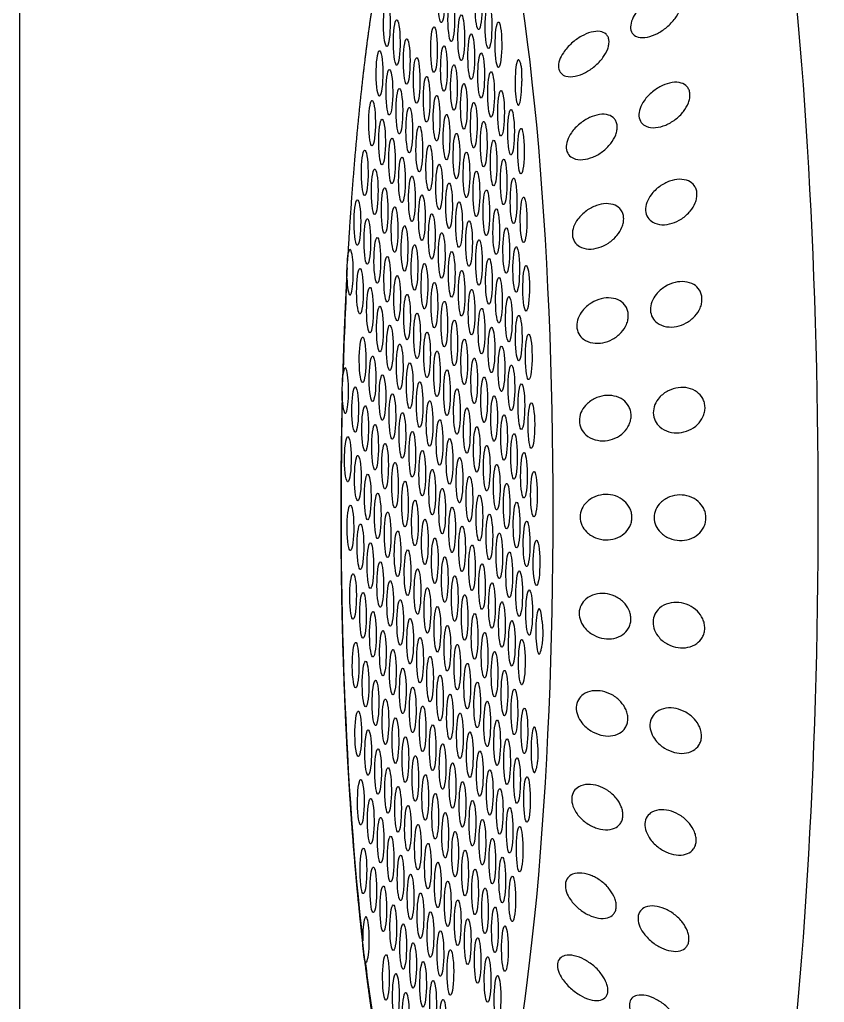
# Model space of a CAD drawing. Extents: x 408 to 498, y 628 to 778.
# Drawn here: x 470.498 to 472.11, y 688.678 to 690.647 of the extents above; entities that cross this region are included whole.
import ezdxf

# ---------------------------------------------------------------- set-up
doc = ezdxf.new("R2010")
doc.units = 0
doc.header["$MEASUREMENT"] = 0
doc.layers.add('1', color=4, linetype='Continuous')
doc.layers.add('JET', color=3, linetype='Continuous')

# ---------------------------------------------------------------- blocks, each defined once
blk = doc.blocks.new('SUCTION')
at = {"layer": '1'}
for centre, major_axis, start_param, end_param in [((0.0017, 0.059), (-0.0289, 1.8748), 3.141593, 6.283185), ((-0.4641, 0.0518), (-0.022, 1.427), 2.994561, 6.430217)]:
    blk.add_ellipse(centre, major_axis=major_axis, ratio=0.145722, start_param=start_param, end_param=end_param, dxfattribs=at)
at = {"layer": '1', "color": 3}
for centre, major_axis, start_param, end_param in [((-0.4961, 1.0753), (0.0007, -0.0455), 0.253665, 6.53685), ((-0.4213, 1.0624), (0.0007, -0.0455), 0.253665, 6.53685), ((-0.4756, 1.0378), (0.0007, -0.0455), 0.253665, 6.53685), ((-0.6046, 1.0259), (0.0007, -0.0455), 0.253665, 6.53685), ((-0.4008, 1.0249), (0.0007, -0.0455), 0.253665, 6.53685), ((-0.4551, 1.0002), (0.0007, -0.0455), 0.253665, 6.53685), ((-0.5841, 0.9884), (0.0007, -0.0455), 0.253665, 6.53685), ((-0.5093, 0.9755), (0.0007, -0.0455), 0.253665, 6.53685), ((-0.3803, 0.9873), (0.0007, -0.0455), 0.253665, 6.53685), ((-0.4345, 0.9626), (0.0007, -0.0455), 0.253665, 6.53685), ((-0.5636, 0.9508), (0.0007, -0.0455), 0.253665, 6.53685), ((-0.4888, 0.9379), (0.0007, -0.0455), 0.253665, 6.53685), ((-0.6178, 0.9261), (0.0007, -0.0455), 0.253665, 6.53685), ((-0.414, 0.9251), (0.0007, -0.0455), 0.253665, 6.53685), ((-0.5431, 0.9133), (0.0007, -0.0455), 0.253665, 6.53685), ((-0.4683, 0.9004), (0.0007, -0.0455), 0.253665, 6.53685), ((-0.3392, 0.9122), (0.0007, -0.0455), 2.883569, 7.913917), ((-0.5973, 0.8886), (0.0007, -0.0455), 0.253665, 6.53685), ((-0.5225, 0.8757), (0.0007, -0.0455), 0.253665, 6.53685), ((-0.3935, 0.8875), (0.0007, -0.0455), 0.253665, 6.53685), ((-0.4477, 0.8628), (0.0007, -0.0455), 0.253665, 6.53685), ((-0.5768, 0.851), (0.0007, -0.0455), 0.253665, 6.53685), ((-0.502, 0.8381), (0.0007, -0.0455), 0.253665, 6.53685), ((-0.373, 0.85), (0.0007, -0.0455), 0.253665, 6.53685), ((-0.6311, 0.8263), (0.0007, -0.0455), 0.253665, 6.53685), ((-0.4272, 0.8253), (0.0007, -0.0455), 0.253665, 6.53685), ((-0.5563, 0.8134), (0.0007, -0.0455), 0.253665, 6.53685), ((-0.4815, 0.8006), (0.0007, -0.0455), 0.253665, 6.53685), ((-0.3524, 0.8124), (0.0007, -0.0455), 0.253665, 6.53685), ((-0.6105, 0.7888), (0.0007, -0.0455), 0.253665, 6.53685), ((-0.4067, 0.7877), (0.0007, -0.0455), 0.253665, 6.53685), ((-0.5357, 0.7759), (0.0007, -0.0455), 0.253665, 6.53685), ((-0.461, 0.763), (0.0007, -0.0455), 0.253665, 6.53685), ((-0.3319, 0.7749), (0.0007, -0.0455), 0.253665, 6.53685), ((-0.59, 0.7512), (0.0007, -0.0455), 0.253665, 6.53685), ((-0.5152, 0.7383), (0.0007, -0.0455), 0.253665, 6.53685), ((-0.3862, 0.7502), (0.0007, -0.0455), 0.253665, 6.53685), ((-0.6443, 0.7265), (0.0007, -0.0455), 0.253665, 6.53685), ((-0.4404, 0.7255), (0.0007, -0.0455), 0.253665, 6.53685), ((-0.5695, 0.7136), (0.0007, -0.0455), 0.253665, 6.53685), ((-0.4947, 0.7008), (0.0007, -0.0455), 0.253665, 6.53685), ((-0.3656, 0.7126), (0.0007, -0.0455), 0.253665, 6.53685), ((-0.6237, 0.6889), (0.0007, -0.0455), 0.253665, 6.53685), ((-0.4199, 0.6879), (0.0007, -0.0455), 0.253665, 6.53685), ((-0.549, 0.6761), (0.0007, -0.0455), 0.253665, 6.53685), ((-0.4742, 0.6632), (0.0007, -0.0455), 0.253665, 6.53685), ((-0.3451, 0.6751), (0.0007, -0.0455), 0.253665, 6.53685), ((-0.6032, 0.6514), (0.0007, -0.0455), 0.253665, 6.53685), ((-0.3994, 0.6504), (0.0007, -0.0455), 0.253665, 6.53685), ((-0.6575, 0.6267), (0.0007, -0.0455), 0.253665, 6.53685), ((-0.5284, 0.6385), (0.0007, -0.0455), 0.253665, 6.53685), ((-0.4536, 0.6257), (0.0007, -0.0455), 0.253665, 6.53685), ((-0.3246, 0.6375), (0.0007, -0.0455), 0.253665, 6.53685), ((-0.5827, 0.6138), (0.0007, -0.0455), 0.253665, 6.53685), ((-0.5079, 0.601), (0.0007, -0.0455), 0.253665, 6.53685), ((-0.3789, 0.6128), (0.0007, -0.0455), 0.253665, 6.53685), ((-0.637, 0.5891), (0.0007, -0.0455), 0.253665, 6.53685), ((-0.4331, 0.5881), (0.0007, -0.0455), 0.253665, 6.53685), ((-0.5622, 0.5763), (0.0007, -0.0455), 0.253665, 6.53685), ((-0.4874, 0.5634), (0.0007, -0.0455), 0.253665, 6.53685), ((-0.3583, 0.5753), (0.0007, -0.0455), 0.253665, 6.53685), ((-0.6164, 0.5516), (0.0007, -0.0455), 0.253665, 6.53685), ((-0.4126, 0.5506), (0.0007, -0.0455), 0.253665, 6.53685), ((-0.6707, 0.5269), (0.0007, -0.0455), 4.977964, 10.008312), ((-0.5416, 0.5387), (0.0007, -0.0455), 0.253665, 6.53685), ((-0.4669, 0.5259), (0.0007, -0.0455), 0.253665, 6.53685), ((-0.3378, 0.5377), (0.0007, -0.0455), 0.253665, 6.53685), ((-0.5959, 0.514), (0.0007, -0.0455), 0.253665, 6.53685), ((-0.5211, 0.5012), (0.0007, -0.0455), 0.253665, 6.53685), ((-0.3921, 0.513), (0.0007, -0.0455), 0.253665, 6.53685), ((-0.6502, 0.4893), (0.0007, -0.0455), 0.253665, 6.53685), ((-0.4463, 0.4883), (0.0007, -0.0455), 0.253665, 6.53685), ((-0.3173, 0.5002), (0.0007, -0.0455), 0.253665, 6.53685), ((-0.4786, 0.0515), (-0.0215, 1.3915), 1.229121, 1.372604), ((-0.5754, 0.4765), (0.0007, -0.0455), 0.253665, 6.53685), ((-0.5006, 0.4636), (0.0007, -0.0455), 0.253665, 6.53685), ((-0.3715, 0.4755), (0.0007, -0.0455), 0.253665, 6.53685), ((-0.6296, 0.4518), (0.0007, -0.0455), 0.253665, 6.53685), ((-0.4258, 0.4508), (0.0007, -0.0455), 0.253665, 6.53685), ((-0.5549, 0.4389), (0.0007, -0.0455), 0.253665, 6.53685), ((-0.4801, 0.4261), (0.0007, -0.0455), 0.253665, 6.53685), ((-0.351, 0.4379), (0.0007, -0.0455), 0.253665, 6.53685), ((-0.6091, 0.4142), (0.0007, -0.0455), 0.253665, 6.53685), ((-0.4053, 0.4132), (0.0007, -0.0455), 0.253665, 6.53685), ((-0.5343, 0.4014), (0.0007, -0.0455), 0.253665, 6.53685), ((-0.4595, 0.3885), (0.0007, -0.0455), 0.253665, 6.53685), ((-0.3305, 0.4003), (0.0007, -0.0455), 0.253665, 6.53685), ((-0.5886, 0.3767), (0.0007, -0.0455), 0.253665, 6.53685), ((-0.5138, 0.3638), (0.0007, -0.0455), 0.253665, 6.53685), ((-0.3848, 0.3757), (0.0007, -0.0455), 0.253665, 6.53685), ((-0.6428, 0.352), (0.0007, -0.0455), 0.253665, 6.53685), ((-0.439, 0.351), (0.0007, -0.0455), 0.253665, 6.53685), ((-0.31, 0.3628), (0.0007, -0.0455), 0.253665, 6.53685), ((-0.5681, 0.3391), (0.0007, -0.0455), 0.253665, 6.53685), ((-0.4933, 0.3263), (0.0007, -0.0455), 0.253665, 6.53685), ((-0.3642, 0.3381), (0.0007, -0.0455), 0.253665, 6.53685), ((-0.6223, 0.3144), (0.0007, -0.0455), 0.253665, 6.53685), ((-0.4185, 0.3134), (0.0007, -0.0455), 0.253665, 6.53685), ((-0.6766, 0.2897), (0.0007, -0.0455), 5.159783, 10.190131), ((-0.5475, 0.3016), (0.0007, -0.0455), 0.253665, 6.53685), ((-0.4727, 0.2887), (0.0007, -0.0455), 0.253665, 6.53685), ((-0.3437, 0.3005), (0.0007, -0.0455), 0.253665, 6.53685), ((-0.6018, 0.2769), (0.0007, -0.0455), 0.253665, 6.53685), ((-0.398, 0.2758), (0.0007, -0.0455), 0.253665, 6.53685), ((-0.6561, 0.2522), (0.0007, -0.0455), 0.253665, 6.53685), ((-0.527, 0.264), (0.0007, -0.0455), 0.253665, 6.53685), ((-0.4522, 0.2512), (0.0007, -0.0455), 0.253665, 6.53685), ((-0.3232, 0.263), (0.0007, -0.0455), 0.253665, 6.53685), ((-0.5813, 0.2393), (0.0007, -0.0455), 0.253665, 6.53685), ((-0.5065, 0.2265), (0.0007, -0.0455), 0.253665, 6.53685), ((-0.3774, 0.2383), (0.0007, -0.0455), 0.253665, 6.53685), ((-0.3026, 0.2254), (0.0007, -0.0455), 0.253665, 6.53685), ((-0.4786, 0.0515), (-0.0215, 1.3915), 1.410939, 2.237983), ((-0.6355, 0.2146), (0.0007, -0.0455), 0.253665, 6.53685), ((-0.4317, 0.2136), (0.0007, -0.0455), 0.253665, 6.53685), ((-0.5607, 0.2018), (0.0007, -0.0455), 0.253665, 6.53685), ((-0.486, 0.1889), (0.0007, -0.0455), 0.253665, 6.53685), ((-0.3569, 0.2007), (0.0007, -0.0455), 0.253665, 6.53685), ((-0.615, 0.1771), (0.0007, -0.0455), 0.253665, 6.53685), ((-0.4112, 0.176), (0.0007, -0.0455), 0.253665, 6.53685), ((-0.6693, 0.1524), (0.0007, -0.0455), 0.253665, 6.53685), ((-0.5402, 0.1642), (0.0007, -0.0455), 0.253665, 6.53685), ((-0.4654, 0.1513), (0.0007, -0.0455), 0.253665, 6.53685), ((-0.3364, 0.1632), (0.0007, -0.0455), 0.253665, 6.53685), ((-0.5945, 0.1395), (0.0007, -0.0455), 0.253665, 6.53685), ((-0.3906, 0.1385), (0.0007, -0.0455), 0.253665, 6.53685), ((-0.6487, 0.1148), (0.0007, -0.0455), 0.253665, 6.53685), ((-0.5197, 0.1267), (0.0007, -0.0455), 0.253665, 6.53685), ((-0.4449, 0.1138), (0.0007, -0.0455), 0.253665, 6.53685), ((-0.3159, 0.1256), (0.0007, -0.0455), 0.253665, 6.53685), ((-0.574, 0.102), (0.0007, -0.0455), 0.253665, 6.53685), ((-0.4992, 0.0891), (0.0007, -0.0455), 0.253665, 6.53685), ((-0.3701, 0.1009), (0.0007, -0.0455), 0.253665, 6.53685), ((-0.2953, 0.0881), (0.0007, -0.0455), 0.253665, 6.53685), ((-0.6282, 0.0773), (0.0007, -0.0455), 0.253665, 6.53685), ((-0.4244, 0.0762), (0.0007, -0.0455), 0.253665, 6.53685), ((-0.5534, 0.0644), (0.0007, -0.0455), 0.253665, 6.53685), ((-0.4786, 0.0515), (0.0007, -0.0455), 0.253665, 6.53685), ((-0.3496, 0.0634), (0.0007, -0.0455), 0.253665, 6.53685), ((-0.6077, 0.0397), (0.0007, -0.0455), 0.253665, 6.53685), ((-0.4039, 0.0387), (0.0007, -0.0455), 0.253665, 6.53685), ((-0.662, 0.015), (0.0007, -0.0455), 0.253665, 6.53685), ((-0.5329, 0.0268), (0.0007, -0.0455), 0.253665, 6.53685), ((-0.4581, 0.014), (0.0007, -0.0455), 0.253665, 6.53685), ((-0.3291, 0.0258), (0.0007, -0.0455), 0.253665, 6.53685), ((-0.5872, 0.0022), (0.0007, -0.0455), 0.253665, 6.53685), ((-0.5124, -0.0107), (0.0007, -0.0455), 0.253665, 6.53685), ((-0.3833, 0.0011), (0.0007, -0.0455), 0.253665, 6.53685), ((-0.6414, -0.0225), (0.0007, -0.0455), 0.253665, 6.53685), ((-0.4376, -0.0236), (0.0007, -0.0455), 0.253665, 6.53685), ((-0.3085, -0.0117), (0.0007, -0.0455), 0.253665, 6.53685), ((-0.5666, -0.0354), (0.0007, -0.0455), 0.253665, 6.53685), ((-0.4919, -0.0483), (0.0007, -0.0455), 0.253665, 6.53685), ((-0.3628, -0.0364), (0.0007, -0.0455), 0.253665, 6.53685), ((-0.288, -0.0493), (0.0007, -0.0455), 0.253665, 6.53685), ((-0.6209, -0.0601), (0.0007, -0.0455), 0.253665, 6.53685), ((-0.4171, -0.0611), (0.0007, -0.0455), 0.253665, 6.53685), ((-0.5461, -0.073), (0.0007, -0.0455), 0.253665, 6.53685), ((-0.4713, -0.0858), (0.0007, -0.0455), 0.253665, 6.53685), ((-0.3423, -0.074), (0.0007, -0.0455), 0.253665, 6.53685), ((-0.6004, -0.0977), (0.0007, -0.0455), 0.253665, 6.53685), ((-0.3965, -0.0987), (0.0007, -0.0455), 0.253665, 6.53685), ((-0.6546, -0.1223), (0.0007, -0.0455), 0.253665, 6.53685), ((-0.5256, -0.1105), (0.0007, -0.0455), 0.253665, 6.53685), ((-0.4508, -0.1234), (0.0007, -0.0455), 0.253665, 6.53685), ((-0.3218, -0.1115), (0.0007, -0.0455), 0.253665, 6.53685), ((-0.5799, -0.1352), (0.0007, -0.0455), 0.253665, 6.53685), ((-0.5051, -0.1481), (0.0007, -0.0455), 0.253665, 6.53685), ((-0.376, -0.1362), (0.0007, -0.0455), 0.253665, 6.53685), ((-0.6341, -0.1599), (0.0007, -0.0455), 0.253665, 6.53685), ((-0.4303, -0.1609), (0.0007, -0.0455), 0.253665, 6.53685), ((-0.3012, -0.1491), (0.0007, -0.0455), 0.253665, 6.53685), ((-0.5593, -0.1728), (0.0007, -0.0455), 0.253665, 6.53685), ((-0.4845, -0.1856), (0.0007, -0.0455), 0.253665, 6.53685), ((-0.3555, -0.1738), (0.0007, -0.0455), 0.253665, 6.53685), ((-0.6136, -0.1975), (0.0007, -0.0455), 0.253665, 6.53685), ((-0.4098, -0.1985), (0.0007, -0.0455), 0.253665, 6.53685), ((-0.2807, -0.1866), (0.0007, -0.0455), 2.01819, 7.048538), ((-0.5388, -0.2103), (0.0007, -0.0455), 0.253665, 6.53685), ((-0.464, -0.2232), (0.0007, -0.0455), 0.253665, 6.53685), ((-0.335, -0.2113), (0.0007, -0.0455), 0.253665, 6.53685), ((-0.5931, -0.235), (0.0007, -0.0455), 0.253665, 6.53685), ((-0.3892, -0.236), (0.0007, -0.0455), 0.253665, 6.53685), ((-0.6473, -0.2597), (0.0007, -0.0455), 0.253665, 6.53685), ((-0.5183, -0.2479), (0.0007, -0.0455), 0.253665, 6.53685), ((-0.4435, -0.2607), (0.0007, -0.0455), 0.253665, 6.53685), ((-0.3144, -0.2489), (0.0007, -0.0455), 0.253665, 6.53685), ((-0.5725, -0.2726), (0.0007, -0.0455), 0.253665, 6.53685), ((-0.4978, -0.2854), (0.0007, -0.0455), 0.253665, 6.53685), ((-0.3687, -0.2736), (0.0007, -0.0455), 0.253665, 6.53685), ((-0.6268, -0.2973), (0.0007, -0.0455), 0.253665, 6.53685), ((-0.423, -0.2983), (0.0007, -0.0455), 0.253665, 6.53685), ((-0.552, -0.3101), (0.0007, -0.0455), 0.253665, 6.53685), ((-0.4772, -0.323), (0.0007, -0.0455), 0.253665, 6.53685), ((-0.3482, -0.3111), (0.0007, -0.0455), 0.253665, 6.53685), ((-0.6063, -0.3348), (0.0007, -0.0455), 0.253665, 6.53685), ((-0.4024, -0.3358), (0.0007, -0.0455), 0.253665, 6.53685), ((-0.5315, -0.3477), (0.0007, -0.0455), 0.253665, 6.53685), ((-0.4567, -0.3605), (0.0007, -0.0455), 0.253665, 6.53685), ((-0.3277, -0.3487), (0.0007, -0.0455), 0.253665, 6.53685), ((-0.5858, -0.3724), (0.0007, -0.0455), 0.253665, 6.53685), ((-0.3819, -0.3734), (0.0007, -0.0455), 0.253665, 6.53685), ((-0.64, -0.3971), (0.0007, -0.0455), 0.253665, 6.53685), ((-0.511, -0.3852), (0.0007, -0.0455), 0.253665, 6.53685), ((-0.4362, -0.3981), (0.0007, -0.0455), 0.253665, 6.53685), ((-0.3071, -0.3863), (0.0007, -0.0455), 0.253665, 6.53685), ((-0.5652, -0.4099), (0.0007, -0.0455), 0.253665, 6.53685), ((-0.4904, -0.4228), (0.0007, -0.0455), 0.253665, 6.53685), ((-0.3614, -0.4109), (0.0007, -0.0455), 0.253665, 6.53685), ((-0.6195, -0.4346), (0.0007, -0.0455), 0.253665, 6.53685), ((-0.4157, -0.4356), (0.0007, -0.0455), 0.253665, 6.53685), ((-0.2866, -0.4238), (0.0007, -0.0455), 1.836372, 6.86672), ((-0.5447, -0.4475), (0.0007, -0.0455), 0.253665, 6.53685), ((-0.4699, -0.4603), (0.0007, -0.0455), 0.253665, 6.53685), ((-0.3409, -0.4485), (0.0007, -0.0455), 0.253665, 6.53685), ((-0.599, -0.4722), (0.0007, -0.0455), 0.253665, 6.53685), ((-0.3951, -0.4732), (0.0007, -0.0455), 0.253665, 6.53685), ((-0.5242, -0.485), (0.0007, -0.0455), 0.253665, 6.53685), ((-0.4494, -0.4979), (0.0007, -0.0455), 0.253665, 6.53685), ((-0.3203, -0.4861), (0.0007, -0.0455), 0.253665, 6.53685), ((-0.5784, -0.5097), (0.0007, -0.0455), 0.253665, 6.53685), ((-0.5037, -0.5226), (0.0007, -0.0455), 0.253665, 6.53685), ((-0.3746, -0.5108), (0.0007, -0.0455), 0.253665, 6.53685), ((-0.6327, -0.5344), (0.0007, -0.0455), 0.253665, 6.53685), ((-0.4289, -0.5355), (0.0007, -0.0455), 0.253665, 6.53685), ((-0.2998, -0.5236), (0.0007, -0.0455), 0.253665, 6.53685), ((-0.5579, -0.5473), (0.0007, -0.0455), 0.253665, 6.53685), ((-0.4831, -0.5601), (0.0007, -0.0455), 0.253665, 6.53685), ((-0.3541, -0.5483), (0.0007, -0.0455), 0.253665, 6.53685), ((-0.6122, -0.572), (0.0007, -0.0455), 0.253665, 6.53685), ((-0.4083, -0.573), (0.0007, -0.0455), 0.253665, 6.53685), ((-0.5374, -0.5848), (0.0007, -0.0455), 0.253665, 6.53685), ((-0.4626, -0.5977), (0.0007, -0.0455), 0.253665, 6.53685), ((-0.3336, -0.5859), (0.0007, -0.0455), 0.253665, 6.53685), ((-0.5917, -0.6095), (0.0007, -0.0455), 0.253665, 6.53685), ((-0.3878, -0.6106), (0.0007, -0.0455), 0.253665, 6.53685), ((-0.5169, -0.6224), (0.0007, -0.0455), 0.253665, 6.53685), ((-0.4421, -0.6353), (0.0007, -0.0455), 0.253665, 6.53685), ((-0.313, -0.6234), (0.0007, -0.0455), 0.253665, 6.53685), ((-0.5711, -0.6471), (0.0007, -0.0455), 0.253665, 6.53685), ((-0.4963, -0.66), (0.0007, -0.0455), 0.253665, 6.53685), ((-0.3673, -0.6481), (0.0007, -0.0455), 0.253665, 6.53685), ((-0.6254, -0.6718), (0.0007, -0.0455), 0.253665, 6.53685), ((-0.4216, -0.6728), (0.0007, -0.0455), 0.253665, 6.53685), ((-0.5506, -0.6846), (0.0007, -0.0455), 0.253665, 6.53685), ((-0.4758, -0.6975), (0.0007, -0.0455), 0.253665, 6.53685), ((-0.3468, -0.6857), (0.0007, -0.0455), 0.253665, 6.53685), ((-0.6049, -0.7093), (0.0007, -0.0455), 0.253665, 6.53685), ((-0.401, -0.7104), (0.0007, -0.0455), 0.253665, 6.53685), ((-0.5301, -0.7222), (0.0007, -0.0455), 0.253665, 6.53685), ((-0.4553, -0.7351), (0.0007, -0.0455), 0.253665, 6.53685), ((-0.3262, -0.7232), (0.0007, -0.0455), 0.253665, 6.53685), ((-0.5843, -0.7469), (0.0007, -0.0455), 0.253665, 6.53685), ((-0.3805, -0.7479), (0.0007, -0.0455), 0.253665, 6.53685), ((-0.5096, -0.7598), (0.0007, -0.0455), 0.253665, 6.53685), ((-0.4348, -0.7726), (0.0007, -0.0455), 0.253665, 6.53685), ((-0.5638, -0.7845), (0.0007, -0.0455), 0.253665, 6.53685), ((-0.489, -0.7973), (0.0007, -0.0455), 0.253665, 6.53685), ((-0.36, -0.7855), (0.0007, -0.0455), 0.253665, 6.53685), ((-0.6181, -0.8091), (0.0007, -0.0455), 6.025162, 11.05551), ((-0.4142, -0.8102), (0.0007, -0.0455), 0.253665, 6.53685), ((-0.5433, -0.822), (0.0007, -0.0455), 0.253665, 6.53685), ((-0.4685, -0.8349), (0.0007, -0.0455), 0.253665, 6.53685), ((-0.3395, -0.823), (0.0007, -0.0455), 0.253665, 6.53685), ((-0.3937, -0.8477), (0.0007, -0.0455), 0.253665, 6.53685), ((-0.5228, -0.8596), (0.0007, -0.0455), 0.253665, 6.53685), ((-0.448, -0.8724), (0.0007, -0.0455), 0.253665, 6.53685), ((-0.577, -0.8843), (0.0007, -0.0455), 0.253665, 6.53685), ((-0.3732, -0.8853), (0.0007, -0.0455), 0.253665, 6.53685), ((-0.4786, 0.0515), (-0.0215, 1.3915), 2.276318, 2.419801), ((-0.5022, -0.8971), (0.0007, -0.0455), 0.253665, 6.53685), ((-0.5565, -0.9218), (0.0007, -0.0455), 0.253665, 6.53685), ((-0.4817, -0.9347), (0.0007, -0.0455), 0.253665, 6.53685), ((-0.3527, -0.9228), (0.0007, -0.0455), 0.253665, 6.53685), ((-0.536, -0.9594), (0.0007, -0.0455), 0.253665, 6.53685), ((-0.4612, -0.9722), (0.0007, -0.0455), 0.253665, 6.53685)]:
    blk.add_ellipse(centre, major_axis=major_axis, ratio=0.145722, start_param=start_param, end_param=end_param, dxfattribs=at)
at = {"layer": '1'}
for points in [[(-0.5163, 1.4629), (-0.5315, 1.4441), (-0.5446, 1.4227), (-0.5564, 1.3987), (-0.5673, 1.3717), (-0.5776, 1.3416), (-0.5874, 1.3084), (-0.5967, 1.272), (-0.6056, 1.2324), (-0.6141, 1.1898), (-0.6221, 1.1442), (-0.6297, 1.0957), (-0.6368, 1.0443), (-0.6435, 0.9903), (-0.6497, 0.9337), (-0.6554, 0.8747), (-0.6606, 0.8135), (-0.6653, 0.7502), (-0.6695, 0.685), (-0.6731, 0.6181), (-0.6762, 0.5496)], [(-0.6767, 0.5355), (-0.6783, 0.4907), (-0.6797, 0.4454), (-0.6809, 0.3996), (-0.6818, 0.3534), (-0.6824, 0.3069)], [(-0.6826, 0.2881), (-0.6831, 0.2145), (-0.6829, 0.1403), (-0.6822, 0.066), (-0.6809, -0.0084), (-0.679, -0.0826), (-0.6766, -0.1565), (-0.6736, -0.2298), (-0.67, -0.3023), (-0.6659, -0.3738), (-0.6613, -0.4441), (-0.6561, -0.513), (-0.6505, -0.5804), (-0.6443, -0.646), (-0.6377, -0.7097), (-0.6306, -0.7713), (-0.6231, -0.8306), (-0.6151, -0.8875), (-0.6068, -0.9418), (-0.598, -0.9934), (-0.5889, -1.0422), (-0.5794, -1.088), (-0.5696, -1.1307), (-0.5595, -1.1704), (-0.549, -1.2068), (-0.5381, -1.24), (-0.5268, -1.27), (-0.515, -1.2969), (-0.5024, -1.3208), (-0.4886, -1.3418), (-0.4728, -1.3603)]]:
    blk.add_open_spline(points, degree=1, dxfattribs=at)
at = {"layer": '1', "color": 3}
for points, knots in [([(-0.0712, 1.0873), (-0.0651, 1.0908), (-0.0585, 1.0938), (-0.0455, 1.0975), (-0.0392, 1.0982), (-0.0294, 1.0969), (-0.0251, 1.0952), (-0.0202, 1.0908), (-0.0188, 1.089), (-0.0167, 1.0849), (-0.0161, 1.0825), (-0.0154, 1.0774), (-0.0155, 1.0747), (-0.0163, 1.0689), (-0.017, 1.0658), (-0.0203, 1.0568), (-0.0236, 1.0507), (-0.0318, 1.0391), (-0.0374, 1.033), (-0.0495, 1.0225), (-0.056, 1.0181), (-0.0684, 1.0114), (-0.0754, 1.0086), (-0.0889, 1.0056), (-0.0954, 1.0055), (-0.1046, 1.0078), (-0.1082, 1.0096), (-0.1136, 1.0153), (-0.1154, 1.0192), (-0.1165, 1.028), (-0.1159, 1.0333), (-0.1125, 1.0438), (-0.1098, 1.0491), (-0.1023, 1.0606), (-0.0966, 1.0672), (-0.0842, 1.0787), (-0.0775, 1.0836), (-0.0712, 1.0873)], [0, 0, 0, 0, 0.0233552, 0.0233552, 0.0467103, 0.0467103, 0.0658795, 0.0658795, 0.0754641, 0.0754641, 0.0850487, 0.0850487, 0.0946332, 0.0946332, 0.1042178, 0.1042178, 0.123387, 0.123387, 0.1467421, 0.1467421, 0.1700973, 0.1700973, 0.1945396, 0.1945396, 0.2189818, 0.2189818, 0.2355966, 0.2355966, 0.2522113, 0.2522113, 0.2688261, 0.2688261, 0.2854408, 0.2854408, 0.3098831, 0.3098831, 0.3343253, 0.3343253, 0.3343253, 0.3343253]), ([(-0.2144, 1.0067), (-0.2084, 1.0102), (-0.2017, 1.0133), (-0.1888, 1.017), (-0.1825, 1.0176), (-0.1727, 1.0164), (-0.1683, 1.0147), (-0.1634, 1.0103), (-0.162, 1.0085), (-0.16, 1.0044), (-0.1593, 1.002), (-0.1586, 0.9969), (-0.1587, 0.9941), (-0.1595, 0.9883), (-0.1602, 0.9853), (-0.1635, 0.9762), (-0.1669, 0.9701), (-0.175, 0.9585), (-0.1807, 0.9524), (-0.1928, 0.9419), (-0.1993, 0.9375), (-0.2117, 0.9308), (-0.2187, 0.928), (-0.2321, 0.9251), (-0.2386, 0.925), (-0.2478, 0.9273), (-0.2514, 0.9291), (-0.2568, 0.9348), (-0.2586, 0.9387), (-0.2597, 0.9475), (-0.2591, 0.9527), (-0.2557, 0.9632), (-0.253, 0.9686), (-0.2456, 0.98), (-0.2399, 0.9866), (-0.2275, 0.9981), (-0.2207, 1.003), (-0.2144, 1.0067)], [0, 0, 0, 0, 0.023389, 0.023389, 0.0467779, 0.0467779, 0.0659746, 0.0659746, 0.0755729, 0.0755729, 0.0851712, 0.0851712, 0.0947696, 0.0947696, 0.1043679, 0.1043679, 0.1235645, 0.1235645, 0.1469535, 0.1469535, 0.1703425, 0.1703425, 0.1947513, 0.1947513, 0.2191601, 0.2191601, 0.2357472, 0.2357472, 0.2523342, 0.2523342, 0.2689213, 0.2689213, 0.2855084, 0.2855084, 0.3099172, 0.3099172, 0.334326, 0.334326, 0.334326, 0.334326]), ([(-0.3382, 0.9562), (-0.338, 0.956), (-0.3379, 0.9556), (-0.3369, 0.9537), (-0.336, 0.9514), (-0.3346, 0.946), (-0.3341, 0.9432), (-0.3333, 0.9367), (-0.3331, 0.9331), (-0.3328, 0.9247), (-0.3328, 0.9199), (-0.3326, 0.9151)], [-0.10333223, -0.10333223, -0.10333223, -0.10333223, -0.09981809, -0.09981809, -0.08531374, -0.08531374, -0.07331614, -0.07331614, -0.06095866, -0.06095866, -0.0463084, -0.0463084, -0.0463084, -0.0463084]), ([(-0.0505, 0.9106), (-0.0444, 0.9135), (-0.0377, 0.9158), (-0.0246, 0.9179), (-0.0183, 0.9177), (-0.0085, 0.9149), (-0.0042, 0.9126), (0.0006, 0.9071), (0.002, 0.905), (0.0039, 0.9003), (0.0046, 0.8977), (0.0051, 0.8921), (0.005, 0.8891), (0.0041, 0.883), (0.0033, 0.8799), (-0.0001, 0.8706), (-0.0036, 0.8646), (-0.012, 0.8533), (-0.0177, 0.8476), (-0.03, 0.838), (-0.0366, 0.8342), (-0.0491, 0.8287), (-0.0562, 0.8267), (-0.0697, 0.8254), (-0.0763, 0.8261), (-0.0854, 0.8299), (-0.089, 0.8324), (-0.0943, 0.8392), (-0.096, 0.8436), (-0.097, 0.8533), (-0.0962, 0.8588), (-0.0926, 0.8696), (-0.0898, 0.875), (-0.0822, 0.8863), (-0.0763, 0.8926), (-0.0637, 0.9032), (-0.0569, 0.9075), (-0.0505, 0.9106)], [0, 0, 0, 0, 0.0233552, 0.0233552, 0.0467103, 0.0467103, 0.0658795, 0.0658795, 0.0754641, 0.0754641, 0.0850487, 0.0850487, 0.0946332, 0.0946332, 0.1042178, 0.1042178, 0.123387, 0.123387, 0.1467421, 0.1467421, 0.1700973, 0.1700973, 0.1945396, 0.1945396, 0.2189818, 0.2189818, 0.2355966, 0.2355966, 0.2522113, 0.2522113, 0.2688261, 0.2688261, 0.2854408, 0.2854408, 0.3098831, 0.3098831, 0.3343253, 0.3343253, 0.3343253, 0.3343253]), ([(-0.1953, 0.8442), (-0.1892, 0.8471), (-0.1825, 0.8494), (-0.1694, 0.8516), (-0.1631, 0.8514), (-0.1533, 0.8486), (-0.149, 0.8463), (-0.1442, 0.8408), (-0.1428, 0.8387), (-0.1408, 0.834), (-0.1402, 0.8313), (-0.1397, 0.8258), (-0.1397, 0.8228), (-0.1407, 0.8167), (-0.1415, 0.8135), (-0.1449, 0.8043), (-0.1484, 0.7982), (-0.1568, 0.787), (-0.1625, 0.7812), (-0.1748, 0.7716), (-0.1814, 0.7678), (-0.194, 0.7624), (-0.201, 0.7604), (-0.2146, 0.7591), (-0.2211, 0.7598), (-0.2302, 0.7636), (-0.2338, 0.7661), (-0.2391, 0.7729), (-0.2408, 0.7773), (-0.2417, 0.7869), (-0.241, 0.7924), (-0.2374, 0.8033), (-0.2346, 0.8086), (-0.227, 0.8199), (-0.2211, 0.8262), (-0.2085, 0.8368), (-0.2017, 0.8411), (-0.1953, 0.8442)], [0, 0, 0, 0, 0.023389, 0.023389, 0.0467779, 0.0467779, 0.0659746, 0.0659746, 0.0755729, 0.0755729, 0.0851712, 0.0851712, 0.0947696, 0.0947696, 0.1043679, 0.1043679, 0.1235645, 0.1235645, 0.1469535, 0.1469535, 0.1703425, 0.1703425, 0.1947513, 0.1947513, 0.2191601, 0.2191601, 0.2357472, 0.2357472, 0.2523342, 0.2523342, 0.2689213, 0.2689213, 0.2855084, 0.2855084, 0.3099172, 0.3099172, 0.334326, 0.334326, 0.334326, 0.334326]), ([(-0.0331, 0.7192), (-0.0269, 0.7215), (-0.0201, 0.723), (-0.0071, 0.7235), (-0.0008, 0.7225), (0.009, 0.7183), (0.0133, 0.7153), (0.018, 0.7089), (0.0193, 0.7065), (0.0212, 0.7012), (0.0218, 0.6984), (0.0222, 0.6925), (0.0221, 0.6893), (0.021, 0.683), (0.0201, 0.6799), (0.0166, 0.6705), (0.013, 0.6647), (0.0044, 0.6539), (-0.0015, 0.6486), (-0.014, 0.6401), (-0.0206, 0.637), (-0.0333, 0.6329), (-0.0403, 0.6316), (-0.0539, 0.632), (-0.0604, 0.6336), (-0.0695, 0.6388), (-0.073, 0.6418), (-0.0783, 0.6497), (-0.0799, 0.6546), (-0.0807, 0.6648), (-0.0798, 0.6705), (-0.076, 0.6815), (-0.0731, 0.6868), (-0.0652, 0.6977), (-0.0593, 0.7036), (-0.0464, 0.7131), (-0.0395, 0.7168), (-0.0331, 0.7192)], [0, 0, 0, 0, 0.0233552, 0.0233552, 0.0467103, 0.0467103, 0.0658795, 0.0658795, 0.0754641, 0.0754641, 0.0850487, 0.0850487, 0.0946332, 0.0946332, 0.1042178, 0.1042178, 0.123387, 0.123387, 0.1467421, 0.1467421, 0.1700973, 0.1700973, 0.1945396, 0.1945396, 0.2189818, 0.2189818, 0.2355966, 0.2355966, 0.2522113, 0.2522113, 0.2688261, 0.2688261, 0.2854408, 0.2854408, 0.3098831, 0.3098831, 0.3343253, 0.3343253, 0.3343253, 0.3343253]), ([(-0.1792, 0.6681), (-0.1731, 0.6704), (-0.1663, 0.672), (-0.1532, 0.6725), (-0.1469, 0.6715), (-0.1371, 0.6673), (-0.1329, 0.6642), (-0.1281, 0.6579), (-0.1268, 0.6555), (-0.1249, 0.6502), (-0.1243, 0.6474), (-0.1239, 0.6414), (-0.124, 0.6383), (-0.1251, 0.632), (-0.126, 0.6288), (-0.1295, 0.6195), (-0.1331, 0.6136), (-0.1418, 0.6028), (-0.1476, 0.5975), (-0.1601, 0.589), (-0.1668, 0.5859), (-0.1794, 0.5818), (-0.1865, 0.5806), (-0.2001, 0.581), (-0.2066, 0.5826), (-0.2156, 0.5878), (-0.2192, 0.5908), (-0.2244, 0.5987), (-0.226, 0.6035), (-0.2268, 0.6138), (-0.2259, 0.6195), (-0.2221, 0.6304), (-0.2192, 0.6357), (-0.2113, 0.6466), (-0.2054, 0.6525), (-0.1926, 0.6621), (-0.1857, 0.6657), (-0.1792, 0.6681)], [0, 0, 0, 0, 0.023389, 0.023389, 0.0467779, 0.0467779, 0.0659746, 0.0659746, 0.0755729, 0.0755729, 0.0851712, 0.0851712, 0.0947696, 0.0947696, 0.1043679, 0.1043679, 0.1235645, 0.1235645, 0.1469535, 0.1469535, 0.1703425, 0.1703425, 0.1947513, 0.1947513, 0.2191601, 0.2191601, 0.2357472, 0.2357472, 0.2523342, 0.2523342, 0.2689213, 0.2689213, 0.2855084, 0.2855084, 0.3099172, 0.3099172, 0.334326, 0.334326, 0.334326, 0.334326]), ([(-0.6769, 0.5149), (-0.677, 0.5166), (-0.677, 0.5185), (-0.6771, 0.5248), (-0.677, 0.5294), (-0.6766, 0.5377), (-0.6765, 0.5414), (-0.6762, 0.5485), (-0.6761, 0.5519), (-0.6757, 0.5588), (-0.6755, 0.5621), (-0.6749, 0.5648)], [-0.10333581, -0.10333581, -0.10333581, -0.10333581, -0.09774084, -0.09774084, -0.08402044, -0.08402044, -0.07264257, -0.07264257, -0.06085918, -0.06085918, -0.04630941, -0.04630941, -0.04630941, -0.04630941]), ([(-0.0192, 0.5165), (-0.013, 0.5181), (-0.0063, 0.5188), (0.0068, 0.5178), (0.0131, 0.5159), (0.0228, 0.5104), (0.027, 0.5066), (0.0316, 0.4995), (0.0329, 0.4968), (0.0347, 0.4911), (0.0352, 0.4881), (0.0355, 0.4819), (0.0353, 0.4787), (0.0342, 0.4723), (0.0332, 0.4691), (0.0295, 0.4599), (0.0258, 0.4543), (0.0169, 0.4443), (0.011, 0.4395), (-0.0016, 0.4323), (-0.0083, 0.4298), (-0.0211, 0.4271), (-0.0282, 0.4267), (-0.0418, 0.4287), (-0.0483, 0.4312), (-0.0572, 0.4376), (-0.0607, 0.4412), (-0.0658, 0.45), (-0.0673, 0.4552), (-0.0679, 0.4659), (-0.0669, 0.4718), (-0.0629, 0.4827), (-0.0599, 0.4878), (-0.0518, 0.4982), (-0.0458, 0.5035), (-0.0327, 0.5118), (-0.0257, 0.5148), (-0.0192, 0.5165)], [0, 0, 0, 0, 0.0233552, 0.0233552, 0.0467103, 0.0467103, 0.0658795, 0.0658795, 0.0754641, 0.0754641, 0.0850487, 0.0850487, 0.0946332, 0.0946332, 0.1042178, 0.1042178, 0.123387, 0.123387, 0.1467421, 0.1467421, 0.1700973, 0.1700973, 0.1945396, 0.1945396, 0.2189818, 0.2189818, 0.2355966, 0.2355966, 0.2522113, 0.2522113, 0.2688261, 0.2688261, 0.2854408, 0.2854408, 0.3098831, 0.3098831, 0.3343253, 0.3343253, 0.3343253, 0.3343253]), ([(-0.1664, 0.4815), (-0.1602, 0.4832), (-0.1534, 0.4839), (-0.1403, 0.4829), (-0.134, 0.4811), (-0.1244, 0.4755), (-0.1201, 0.4718), (-0.1155, 0.4646), (-0.1143, 0.4619), (-0.1125, 0.4562), (-0.1119, 0.4532), (-0.1116, 0.447), (-0.1118, 0.4438), (-0.1129, 0.4374), (-0.1139, 0.4342), (-0.1176, 0.425), (-0.1214, 0.4194), (-0.1302, 0.4093), (-0.1361, 0.4045), (-0.1488, 0.3973), (-0.1555, 0.3949), (-0.1683, 0.3922), (-0.1754, 0.3918), (-0.1889, 0.3939), (-0.1954, 0.3963), (-0.2044, 0.4028), (-0.2078, 0.4063), (-0.2129, 0.4151), (-0.2144, 0.4203), (-0.215, 0.431), (-0.2141, 0.4368), (-0.2101, 0.4477), (-0.207, 0.4528), (-0.199, 0.4632), (-0.1929, 0.4686), (-0.1799, 0.4769), (-0.1729, 0.4798), (-0.1664, 0.4815)], [0, 0, 0, 0, 0.023389, 0.023389, 0.0467779, 0.0467779, 0.0659746, 0.0659746, 0.0755729, 0.0755729, 0.0851712, 0.0851712, 0.0947696, 0.0947696, 0.1043679, 0.1043679, 0.1235645, 0.1235645, 0.1469535, 0.1469535, 0.1703425, 0.1703425, 0.1947513, 0.1947513, 0.2191601, 0.2191601, 0.2357472, 0.2357472, 0.2523342, 0.2523342, 0.2689213, 0.2689213, 0.2855084, 0.2855084, 0.3099172, 0.3099172, 0.334326, 0.334326, 0.334326, 0.334326]), ([(-0.6823, 0.27), (-0.6823, 0.271), (-0.6824, 0.2721), (-0.6827, 0.2777), (-0.6827, 0.2824), (-0.6826, 0.2913), (-0.6826, 0.2953), (-0.6825, 0.3033), (-0.6825, 0.3072), (-0.6823, 0.3151), (-0.6821, 0.3191), (-0.6817, 0.3225)], [-0.10333223, -0.10333223, -0.10333223, -0.10333223, -0.09981809, -0.09981809, -0.08531374, -0.08531374, -0.07331614, -0.07331614, -0.06095866, -0.06095866, -0.0463084, -0.0463084, -0.0463084, -0.0463084]), ([(-0.0093, 0.3059), (-0.003, 0.3068), (0.0038, 0.3067), (0.0169, 0.3041), (0.0231, 0.3015), (0.0327, 0.2946), (0.0368, 0.2903), (0.0413, 0.2825), (0.0425, 0.2796), (0.0442, 0.2736), (0.0447, 0.2704), (0.0449, 0.2641), (0.0446, 0.2609), (0.0433, 0.2545), (0.0423, 0.2513), (0.0384, 0.2424), (0.0346, 0.2371), (0.0256, 0.228), (0.0195, 0.2238), (0.0067, 0.2179), (0, 0.2162), (-0.0128, 0.215), (-0.0199, 0.2154), (-0.0335, 0.2191), (-0.0399, 0.2223), (-0.0487, 0.2299), (-0.0522, 0.234), (-0.0571, 0.2435), (-0.0585, 0.249), (-0.0589, 0.26), (-0.0578, 0.2658), (-0.0536, 0.2765), (-0.0505, 0.2813), (-0.0422, 0.291), (-0.036, 0.2958), (-0.0228, 0.3027), (-0.0158, 0.3049), (-0.0093, 0.3059)], [0, 0, 0, 0, 0.0233552, 0.0233552, 0.0467103, 0.0467103, 0.0658795, 0.0658795, 0.0754641, 0.0754641, 0.0850487, 0.0850487, 0.0946332, 0.0946332, 0.1042178, 0.1042178, 0.123387, 0.123387, 0.1467421, 0.1467421, 0.1700973, 0.1700973, 0.1945396, 0.1945396, 0.2189818, 0.2189818, 0.2355966, 0.2355966, 0.2522113, 0.2522113, 0.2688261, 0.2688261, 0.2854408, 0.2854408, 0.3098831, 0.3098831, 0.3343253, 0.3343253, 0.3343253, 0.3343253]), ([(-0.1572, 0.2876), (-0.1509, 0.2886), (-0.1441, 0.2885), (-0.131, 0.2859), (-0.1248, 0.2833), (-0.1152, 0.2764), (-0.111, 0.2721), (-0.1066, 0.2643), (-0.1053, 0.2614), (-0.1036, 0.2554), (-0.1032, 0.2522), (-0.1029, 0.2459), (-0.1032, 0.2426), (-0.1045, 0.2363), (-0.1055, 0.2331), (-0.1094, 0.2242), (-0.1133, 0.2189), (-0.1223, 0.2097), (-0.1283, 0.2056), (-0.1411, 0.1997), (-0.1479, 0.198), (-0.1607, 0.1968), (-0.1678, 0.1972), (-0.1814, 0.2009), (-0.1878, 0.2042), (-0.1966, 0.2117), (-0.2, 0.2158), (-0.2049, 0.2253), (-0.2064, 0.2308), (-0.2067, 0.2418), (-0.2057, 0.2476), (-0.2015, 0.2582), (-0.1983, 0.2631), (-0.1901, 0.2727), (-0.1839, 0.2775), (-0.1707, 0.2845), (-0.1637, 0.2867), (-0.1572, 0.2876)], [0, 0, 0, 0, 0.023389, 0.023389, 0.0467779, 0.0467779, 0.0659746, 0.0659746, 0.0755729, 0.0755729, 0.0851712, 0.0851712, 0.0947696, 0.0947696, 0.1043679, 0.1043679, 0.1235645, 0.1235645, 0.1469535, 0.1469535, 0.1703425, 0.1703425, 0.1947513, 0.1947513, 0.2191601, 0.2191601, 0.2357472, 0.2357472, 0.2523342, 0.2523342, 0.2689213, 0.2689213, 0.2855084, 0.2855084, 0.3099172, 0.3099172, 0.334326, 0.334326, 0.334326, 0.334326]), ([(-0.1516, 0.0897), (-0.1453, 0.0899), (-0.1385, 0.0891), (-0.1255, 0.085), (-0.1192, 0.0816), (-0.1098, 0.0736), (-0.1057, 0.0688), (-0.1014, 0.0604), (-0.1002, 0.0573), (-0.0987, 0.0511), (-0.0982, 0.0479), (-0.0981, 0.0415), (-0.0985, 0.0383), (-0.0999, 0.032), (-0.101, 0.029), (-0.105, 0.0204), (-0.109, 0.0156), (-0.1182, 0.0074), (-0.1243, 0.004), (-0.1372, -0.0004), (-0.144, -0.0013), (-0.1569, -0.0011), (-0.164, 0.0001), (-0.1774, 0.0054), (-0.1838, 0.0094), (-0.1925, 0.018), (-0.1958, 0.0225), (-0.2006, 0.0326), (-0.2019, 0.0383), (-0.202, 0.0493), (-0.2009, 0.0551), (-0.1965, 0.0653), (-0.1932, 0.0698), (-0.1848, 0.0785), (-0.1785, 0.0826), (-0.1652, 0.0881), (-0.1581, 0.0895), (-0.1516, 0.0897)], [0, 0, 0, 0, 0.023389, 0.023389, 0.0467779, 0.0467779, 0.0659746, 0.0659746, 0.0755729, 0.0755729, 0.0851712, 0.0851712, 0.0947696, 0.0947696, 0.1043679, 0.1043679, 0.1235645, 0.1235645, 0.1469535, 0.1469535, 0.1703425, 0.1703425, 0.1947513, 0.1947513, 0.2191601, 0.2191601, 0.2357472, 0.2357472, 0.2523342, 0.2523342, 0.2689213, 0.2689213, 0.2855084, 0.2855084, 0.3099172, 0.3099172, 0.334326, 0.334326, 0.334326, 0.334326]), ([(-0.0033, 0.091), (0.003, 0.0912), (0.0098, 0.0903), (0.0228, 0.0861), (0.029, 0.0828), (0.0384, 0.0748), (0.0425, 0.07), (0.0469, 0.0616), (0.048, 0.0585), (0.0496, 0.0523), (0.05, 0.0491), (0.0501, 0.0427), (0.0498, 0.0395), (0.0484, 0.0332), (0.0473, 0.0302), (0.0432, 0.0217), (0.0393, 0.0168), (0.0301, 0.0087), (0.024, 0.0052), (0.0111, 0.0008), (0.0043, -0.0001), (-0.0085, 0.0001), (-0.0157, 0.0014), (-0.0292, 0.0066), (-0.0355, 0.0106), (-0.0442, 0.0192), (-0.0476, 0.0237), (-0.0523, 0.0338), (-0.0536, 0.0395), (-0.0538, 0.0506), (-0.0526, 0.0563), (-0.0482, 0.0665), (-0.045, 0.071), (-0.0365, 0.0798), (-0.0303, 0.0839), (-0.0169, 0.0894), (-0.0098, 0.0907), (-0.0033, 0.091)], [0, 0, 0, 0, 0.0233552, 0.0233552, 0.0467103, 0.0467103, 0.0658795, 0.0658795, 0.0754641, 0.0754641, 0.0850487, 0.0850487, 0.0946332, 0.0946332, 0.1042178, 0.1042178, 0.123387, 0.123387, 0.1467421, 0.1467421, 0.1700973, 0.1700973, 0.1945396, 0.1945396, 0.2189818, 0.2189818, 0.2355966, 0.2355966, 0.2522113, 0.2522113, 0.2688261, 0.2688261, 0.2854408, 0.2854408, 0.3098831, 0.3098831, 0.3343253, 0.3343253, 0.3343253, 0.3343253]), ([(-0.1498, -0.1088), (-0.1435, -0.1093), (-0.1367, -0.1109), (-0.1238, -0.1165), (-0.1176, -0.1206), (-0.1083, -0.1296), (-0.1043, -0.1348), (-0.1001, -0.1437), (-0.099, -0.1468), (-0.0976, -0.1532), (-0.0972, -0.1564), (-0.0973, -0.1627), (-0.0976, -0.1659), (-0.0992, -0.1719), (-0.1003, -0.1748), (-0.1046, -0.1827), (-0.1086, -0.1871), (-0.118, -0.1941), (-0.1241, -0.1968), (-0.1372, -0.1996), (-0.144, -0.1998), (-0.1568, -0.1981), (-0.1639, -0.196), (-0.1773, -0.1893), (-0.1836, -0.1846), (-0.1921, -0.1751), (-0.1953, -0.1703), (-0.1999, -0.1598), (-0.2011, -0.154), (-0.201, -0.1431), (-0.1998, -0.1376), (-0.1951, -0.128), (-0.1918, -0.1238), (-0.1832, -0.1161), (-0.1769, -0.1128), (-0.1635, -0.1089), (-0.1564, -0.1083), (-0.1498, -0.1088)], [0, 0, 0, 0, 0.023389, 0.023389, 0.0467779, 0.0467779, 0.0659746, 0.0659746, 0.0755729, 0.0755729, 0.0851712, 0.0851712, 0.0947696, 0.0947696, 0.1043679, 0.1043679, 0.1235645, 0.1235645, 0.1469535, 0.1469535, 0.1703425, 0.1703425, 0.1947513, 0.1947513, 0.2191601, 0.2191601, 0.2357472, 0.2357472, 0.2523342, 0.2523342, 0.2689213, 0.2689213, 0.2855084, 0.2855084, 0.3099172, 0.3099172, 0.334326, 0.334326, 0.334326, 0.334326]), ([(-0.0014, -0.1246), (0.0049, -0.1251), (0.0117, -0.1267), (0.0246, -0.1323), (0.0308, -0.1364), (0.04, -0.1454), (0.044, -0.1506), (0.0482, -0.1594), (0.0493, -0.1625), (0.0507, -0.1689), (0.0511, -0.1721), (0.0511, -0.1785), (0.0507, -0.1816), (0.0492, -0.1876), (0.048, -0.1905), (0.0438, -0.1984), (0.0397, -0.2028), (0.0304, -0.2098), (0.0242, -0.2125), (0.0112, -0.2153), (0.0044, -0.2155), (-0.0084, -0.2138), (-0.0155, -0.2118), (-0.0289, -0.2051), (-0.0352, -0.2004), (-0.0437, -0.1909), (-0.047, -0.1861), (-0.0515, -0.1755), (-0.0528, -0.1698), (-0.0527, -0.1588), (-0.0514, -0.1533), (-0.0468, -0.1437), (-0.0435, -0.1395), (-0.0349, -0.1318), (-0.0285, -0.1285), (-0.0151, -0.1246), (-0.008, -0.124), (-0.0014, -0.1246)], [0, 0, 0, 0, 0.0233552, 0.0233552, 0.0467103, 0.0467103, 0.0658795, 0.0658795, 0.0754641, 0.0754641, 0.0850487, 0.0850487, 0.0946332, 0.0946332, 0.1042178, 0.1042178, 0.123387, 0.123387, 0.1467421, 0.1467421, 0.1700973, 0.1700973, 0.1945396, 0.1945396, 0.2189818, 0.2189818, 0.2355966, 0.2355966, 0.2522113, 0.2522113, 0.2688261, 0.2688261, 0.2854408, 0.2854408, 0.3098831, 0.3098831, 0.3343253, 0.3343253, 0.3343253, 0.3343253]), ([(-0.275, -0.1669), (-0.2749, -0.1679), (-0.2749, -0.169), (-0.2743, -0.1746), (-0.2739, -0.1793), (-0.2734, -0.1882), (-0.2733, -0.1922), (-0.2735, -0.2002), (-0.2737, -0.2041), (-0.2746, -0.2121), (-0.2752, -0.216), (-0.2756, -0.2194)], [-0.10333223, -0.10333223, -0.10333223, -0.10333223, -0.09981809, -0.09981809, -0.08531374, -0.08531374, -0.07331614, -0.07331614, -0.06095866, -0.06095866, -0.0463084, -0.0463084, -0.0463084, -0.0463084]), ([(-0.1518, -0.3046), (-0.1455, -0.3058), (-0.1388, -0.3081), (-0.1259, -0.3151), (-0.1198, -0.3198), (-0.1107, -0.3297), (-0.1068, -0.3352), (-0.1028, -0.3443), (-0.1018, -0.3475), (-0.1004, -0.3539), (-0.1001, -0.3571), (-0.1003, -0.3632), (-0.1007, -0.3662), (-0.1024, -0.3719), (-0.1036, -0.3746), (-0.108, -0.3818), (-0.1121, -0.3856), (-0.1216, -0.3913), (-0.1278, -0.3932), (-0.1409, -0.3945), (-0.1477, -0.3938), (-0.1605, -0.3907), (-0.1676, -0.3879), (-0.1808, -0.3798), (-0.187, -0.3746), (-0.1954, -0.3644), (-0.1986, -0.3593), (-0.2029, -0.3486), (-0.204, -0.3428), (-0.2037, -0.3321), (-0.2023, -0.3269), (-0.1975, -0.3181), (-0.1941, -0.3144), (-0.1854, -0.3079), (-0.179, -0.3054), (-0.1655, -0.3031), (-0.1584, -0.3033), (-0.1518, -0.3046)], [0, 0, 0, 0, 0.023389, 0.023389, 0.0467779, 0.0467779, 0.0659746, 0.0659746, 0.0755729, 0.0755729, 0.0851712, 0.0851712, 0.0947696, 0.0947696, 0.1043679, 0.1043679, 0.1235645, 0.1235645, 0.1469535, 0.1469535, 0.1703425, 0.1703425, 0.1947513, 0.1947513, 0.2191601, 0.2191601, 0.2357472, 0.2357472, 0.2523342, 0.2523342, 0.2689213, 0.2689213, 0.2855084, 0.2855084, 0.3099172, 0.3099172, 0.334326, 0.334326, 0.334326, 0.334326]), ([(-0.0037, -0.337), (0.0026, -0.3382), (0.0094, -0.3406), (0.0222, -0.3476), (0.0283, -0.3522), (0.0374, -0.3621), (0.0413, -0.3676), (0.0453, -0.3767), (0.0463, -0.3799), (0.0477, -0.3863), (0.048, -0.3894), (0.0478, -0.3956), (0.0473, -0.3986), (0.0457, -0.4043), (0.0445, -0.407), (0.0401, -0.4142), (0.036, -0.418), (0.0265, -0.4237), (0.0203, -0.4256), (0.0072, -0.4269), (0.0004, -0.4262), (-0.0124, -0.4231), (-0.0194, -0.4203), (-0.0327, -0.4123), (-0.0389, -0.407), (-0.0473, -0.3968), (-0.0505, -0.3918), (-0.0548, -0.381), (-0.0559, -0.3752), (-0.0556, -0.3645), (-0.0543, -0.3593), (-0.0494, -0.3504), (-0.046, -0.3468), (-0.0373, -0.3403), (-0.0309, -0.3377), (-0.0173, -0.3354), (-0.0102, -0.3357), (-0.0037, -0.337)], [0, 0, 0, 0, 0.0233552, 0.0233552, 0.0467103, 0.0467103, 0.0658795, 0.0658795, 0.0754641, 0.0754641, 0.0850487, 0.0850487, 0.0946332, 0.0946332, 0.1042178, 0.1042178, 0.123387, 0.123387, 0.1467421, 0.1467421, 0.1700973, 0.1700973, 0.1945396, 0.1945396, 0.2189818, 0.2189818, 0.2355966, 0.2355966, 0.2522113, 0.2522113, 0.2688261, 0.2688261, 0.2854408, 0.2854408, 0.3098831, 0.3098831, 0.3343253, 0.3343253, 0.3343253, 0.3343253]), ([(-0.2804, -0.4118), (-0.2803, -0.4136), (-0.2802, -0.4154), (-0.2798, -0.4217), (-0.2795, -0.4263), (-0.2793, -0.4346), (-0.2794, -0.4383), (-0.2798, -0.4454), (-0.2801, -0.4488), (-0.2811, -0.4557), (-0.2818, -0.459), (-0.2824, -0.4617)], [-0.10333581, -0.10333581, -0.10333581, -0.10333581, -0.09774084, -0.09774084, -0.08402044, -0.08402044, -0.07264257, -0.07264257, -0.06085918, -0.06085918, -0.04630941, -0.04630941, -0.04630941, -0.04630941]), ([(-0.1576, -0.4942), (-0.1514, -0.4961), (-0.1446, -0.4992), (-0.1319, -0.5074), (-0.1259, -0.5126), (-0.117, -0.5231), (-0.1132, -0.5289), (-0.1093, -0.5382), (-0.1084, -0.5413), (-0.1071, -0.5476), (-0.1069, -0.5507), (-0.1072, -0.5566), (-0.1077, -0.5594), (-0.1094, -0.5647), (-0.1107, -0.5671), (-0.1152, -0.5735), (-0.1194, -0.5766), (-0.129, -0.5809), (-0.1353, -0.582), (-0.1484, -0.5817), (-0.1552, -0.5803), (-0.168, -0.5758), (-0.175, -0.5722), (-0.1881, -0.563), (-0.1942, -0.5572), (-0.2023, -0.5465), (-0.2054, -0.5413), (-0.2095, -0.5305), (-0.2105, -0.5248), (-0.2101, -0.5146), (-0.2086, -0.5098), (-0.2036, -0.5019), (-0.2001, -0.4988), (-0.1912, -0.4935), (-0.1848, -0.4918), (-0.1712, -0.4912), (-0.1641, -0.4923), (-0.1576, -0.4942)], [0, 0, 0, 0, 0.023389, 0.023389, 0.0467779, 0.0467779, 0.0659746, 0.0659746, 0.0755729, 0.0755729, 0.0851712, 0.0851712, 0.0947696, 0.0947696, 0.1043679, 0.1043679, 0.1235645, 0.1235645, 0.1469535, 0.1469535, 0.1703425, 0.1703425, 0.1947513, 0.1947513, 0.2191601, 0.2191601, 0.2357472, 0.2357472, 0.2523342, 0.2523342, 0.2689213, 0.2689213, 0.2855084, 0.2855084, 0.3099172, 0.3099172, 0.334326, 0.334326, 0.334326, 0.334326]), ([(-0.01, -0.5427), (-0.0038, -0.5446), (0.003, -0.5477), (0.0157, -0.5559), (0.0217, -0.5611), (0.0306, -0.5716), (0.0344, -0.5774), (0.0382, -0.5866), (0.0392, -0.5898), (0.0404, -0.596), (0.0406, -0.5991), (0.0403, -0.605), (0.0398, -0.6079), (0.0381, -0.6131), (0.0368, -0.6155), (0.0323, -0.6219), (0.0281, -0.625), (0.0185, -0.6294), (0.0122, -0.6305), (-0.0009, -0.6302), (-0.0077, -0.6287), (-0.0204, -0.6243), (-0.0274, -0.6208), (-0.0405, -0.6115), (-0.0467, -0.6057), (-0.0548, -0.595), (-0.0579, -0.5898), (-0.062, -0.5789), (-0.063, -0.5733), (-0.0625, -0.5631), (-0.0611, -0.5582), (-0.0561, -0.5503), (-0.0526, -0.5472), (-0.0437, -0.5419), (-0.0372, -0.5402), (-0.0237, -0.5396), (-0.0165, -0.5407), (-0.01, -0.5427)], [0, 0, 0, 0, 0.0233552, 0.0233552, 0.0467103, 0.0467103, 0.0658795, 0.0658795, 0.0754641, 0.0754641, 0.0850487, 0.0850487, 0.0946332, 0.0946332, 0.1042178, 0.1042178, 0.123387, 0.123387, 0.1467421, 0.1467421, 0.1700973, 0.1700973, 0.1945396, 0.1945396, 0.2189818, 0.2189818, 0.2355966, 0.2355966, 0.2522113, 0.2522113, 0.2688261, 0.2688261, 0.2854408, 0.2854408, 0.3098831, 0.3098831, 0.3343253, 0.3343253, 0.3343253, 0.3343253]), ([(-0.1671, -0.6745), (-0.1608, -0.6771), (-0.1542, -0.6808), (-0.1416, -0.6901), (-0.1357, -0.6957), (-0.127, -0.7068), (-0.1233, -0.7127), (-0.1196, -0.7219), (-0.1187, -0.725), (-0.1176, -0.731), (-0.1174, -0.734), (-0.1178, -0.7395), (-0.1184, -0.7421), (-0.1202, -0.7468), (-0.1215, -0.749), (-0.1262, -0.7544), (-0.1305, -0.7568), (-0.1402, -0.7597), (-0.1465, -0.76), (-0.1596, -0.758), (-0.1664, -0.7559), (-0.179, -0.7501), (-0.186, -0.7459), (-0.1989, -0.7356), (-0.2049, -0.7294), (-0.2128, -0.7183), (-0.2158, -0.7131), (-0.2197, -0.7024), (-0.2206, -0.6969), (-0.2199, -0.6874), (-0.2184, -0.683), (-0.2132, -0.6761), (-0.2097, -0.6737), (-0.2007, -0.6698), (-0.1942, -0.6689), (-0.1806, -0.67), (-0.1735, -0.6719), (-0.1671, -0.6745)], [0, 0, 0, 0, 0.023389, 0.023389, 0.0467779, 0.0467779, 0.0659746, 0.0659746, 0.0755729, 0.0755729, 0.0851712, 0.0851712, 0.0947696, 0.0947696, 0.1043679, 0.1043679, 0.1235645, 0.1235645, 0.1469535, 0.1469535, 0.1703425, 0.1703425, 0.1947513, 0.1947513, 0.2191601, 0.2191601, 0.2357472, 0.2357472, 0.2523342, 0.2523342, 0.2689213, 0.2689213, 0.2855084, 0.2855084, 0.3099172, 0.3099172, 0.334326, 0.334326, 0.334326, 0.334326]), ([(-0.0204, -0.7382), (-0.0142, -0.7408), (-0.0075, -0.7445), (0.0051, -0.7538), (0.011, -0.7594), (0.0197, -0.7705), (0.0234, -0.7764), (0.027, -0.7856), (0.0279, -0.7886), (0.029, -0.7947), (0.0292, -0.7976), (0.0288, -0.8032), (0.0282, -0.8058), (0.0264, -0.8105), (0.0251, -0.8126), (0.0204, -0.8181), (0.0162, -0.8205), (0.0065, -0.8234), (0.0002, -0.8236), (-0.0129, -0.8217), (-0.0197, -0.8196), (-0.0323, -0.8138), (-0.0393, -0.8096), (-0.0522, -0.7993), (-0.0582, -0.7931), (-0.0662, -0.782), (-0.0692, -0.7768), (-0.0731, -0.7661), (-0.074, -0.7606), (-0.0733, -0.7511), (-0.0717, -0.7467), (-0.0666, -0.7398), (-0.063, -0.7373), (-0.054, -0.7334), (-0.0475, -0.7326), (-0.0339, -0.7337), (-0.0268, -0.7356), (-0.0204, -0.7382)], [0, 0, 0, 0, 0.0233552, 0.0233552, 0.0467103, 0.0467103, 0.0658795, 0.0658795, 0.0754641, 0.0754641, 0.0850487, 0.0850487, 0.0946332, 0.0946332, 0.1042178, 0.1042178, 0.123387, 0.123387, 0.1467421, 0.1467421, 0.1700973, 0.1700973, 0.1945396, 0.1945396, 0.2189818, 0.2189818, 0.2355966, 0.2355966, 0.2522113, 0.2522113, 0.2688261, 0.2688261, 0.2854408, 0.2854408, 0.3098831, 0.3098831, 0.3343253, 0.3343253, 0.3343253, 0.3343253]), ([(-0.6191, -0.8532), (-0.6193, -0.8529), (-0.6194, -0.8525), (-0.6202, -0.8506), (-0.6206, -0.8483), (-0.6214, -0.8429), (-0.6218, -0.84), (-0.6227, -0.8336), (-0.6231, -0.83), (-0.6241, -0.8216), (-0.6245, -0.8168), (-0.6247, -0.812)], [-0.10333223, -0.10333223, -0.10333223, -0.10333223, -0.09981809, -0.09981809, -0.08531374, -0.08531374, -0.07331614, -0.07331614, -0.06095866, -0.06095866, -0.0463084, -0.0463084, -0.0463084, -0.0463084]), ([(-0.18, -0.8424), (-0.1739, -0.8455), (-0.1673, -0.8498), (-0.1548, -0.86), (-0.1491, -0.866), (-0.1405, -0.8774), (-0.137, -0.8833), (-0.1335, -0.8923), (-0.1326, -0.8953), (-0.1317, -0.901), (-0.1315, -0.9038), (-0.132, -0.9088), (-0.1327, -0.9112), (-0.1346, -0.9153), (-0.1359, -0.9171), (-0.1407, -0.9215), (-0.145, -0.9232), (-0.1548, -0.9246), (-0.1611, -0.924), (-0.1742, -0.9205), (-0.1809, -0.9176), (-0.1935, -0.9106), (-0.2003, -0.9059), (-0.2131, -0.8947), (-0.219, -0.8882), (-0.2267, -0.877), (-0.2296, -0.8718), (-0.2333, -0.8614), (-0.234, -0.8563), (-0.2332, -0.8475), (-0.2315, -0.8437), (-0.2262, -0.838), (-0.2227, -0.8361), (-0.2136, -0.8336), (-0.2071, -0.8337), (-0.1935, -0.8364), (-0.1865, -0.8391), (-0.18, -0.8424)], [0, 0, 0, 0, 0.023389, 0.023389, 0.0467779, 0.0467779, 0.0659746, 0.0659746, 0.0755729, 0.0755729, 0.0851712, 0.0851712, 0.0947696, 0.0947696, 0.1043679, 0.1043679, 0.1235645, 0.1235645, 0.1469535, 0.1469535, 0.1703425, 0.1703425, 0.1947513, 0.1947513, 0.2191601, 0.2191601, 0.2357472, 0.2357472, 0.2523342, 0.2523342, 0.2689213, 0.2689213, 0.2855084, 0.2855084, 0.3099172, 0.3099172, 0.334326, 0.334326, 0.334326, 0.334326]), ([(-0.0345, -0.9202), (-0.0283, -0.9233), (-0.0217, -0.9276), (-0.0094, -0.9378), (-0.0036, -0.9438), (0.0049, -0.9552), (0.0085, -0.9611), (0.012, -0.9701), (0.0128, -0.973), (0.0138, -0.9788), (0.0139, -0.9815), (0.0134, -0.9866), (0.0128, -0.9889), (0.0108, -0.993), (0.0095, -0.9948), (0.0047, -0.9993), (0.0004, -1.0009), (-0.0093, -1.0023), (-0.0156, -1.0018), (-0.0287, -0.9983), (-0.0354, -0.9954), (-0.048, -0.9884), (-0.0548, -0.9837), (-0.0676, -0.9725), (-0.0735, -0.966), (-0.0812, -0.9548), (-0.0841, -0.9495), (-0.0878, -0.9392), (-0.0886, -0.934), (-0.0877, -0.9253), (-0.0861, -0.9214), (-0.0808, -0.9157), (-0.0772, -0.9138), (-0.0681, -0.9114), (-0.0616, -0.9115), (-0.048, -0.9142), (-0.0409, -0.9169), (-0.0345, -0.9202)], [0, 0, 0, 0, 0.0233552, 0.0233552, 0.0467103, 0.0467103, 0.0658795, 0.0658795, 0.0754641, 0.0754641, 0.0850487, 0.0850487, 0.0946332, 0.0946332, 0.1042178, 0.1042178, 0.123387, 0.123387, 0.1467421, 0.1467421, 0.1700973, 0.1700973, 0.1945396, 0.1945396, 0.2189818, 0.2189818, 0.2355966, 0.2355966, 0.2522113, 0.2522113, 0.2688261, 0.2688261, 0.2854408, 0.2854408, 0.3098831, 0.3098831, 0.3343253, 0.3343253, 0.3343253, 0.3343253])]:
    blk.add_open_spline(points, degree=3, knots=knots, dxfattribs=at)
blk = doc.blocks.new('2018 PULSE')
at = {"layer": '1', "linetype": 'Continuous', "lineweight": 25}
blk.add_line((62.197, 51.2579), (62.197, 37.8324), dxfattribs=at)
at = {"layer": 'JET', "rotation": 359.1160166812678}
blk.add_blockref('SUCTION', (63.5215, 44.4585), dxfattribs=at)

msp = doc.modelspace()

# ---------------------------------------------------------------- block references
at = {"layer": '1'}
msp.add_blockref('2018 PULSE', (408.3007, 645.1452), dxfattribs=at)

doc.saveas('drawing.dxf')
